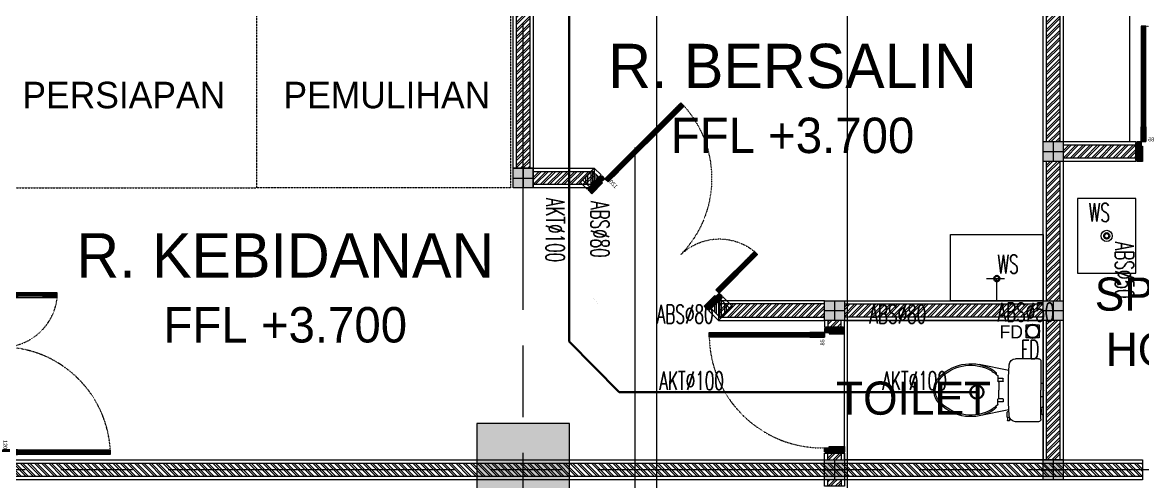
# Model space of a CAD drawing. Header units: millimetres. Extents: x -280308 to 6402717, y -14 to 2073074.
# Drawn here: x -8220 to 233, y 418534 to 421997 of the extents above; entities that cross this region are included whole.
import ezdxf
from ezdxf.enums import TextEntityAlignment as Align

# ---------------------------------------------------------------- set-up
doc = ezdxf.new("R2010")
doc.units = ezdxf.units.MM
for name, pattern in [('ACAD_ISO03W100', [30, 12, -18]), ('ACAD_ISO08W100', [36, 24, -3, 6, -3]), ('DASHED2', [0.375, 0.25, -0.125]), ('Default', [0]), ('I02_HIDDEN', [6, 4, -2])]:
    doc.linetypes.add(name, pattern=pattern)
doc.layers.get('0').update_dxf_attribs({"lineweight": 0})
for name, color, linetype, lineweight, true_color in [('-P-ABK', 7, 'Continuous', 30, 0x05ffff), ('-P-AK', 7, 'Continuous', 30, 0xff0a0a), ('A-FILL-1', 7, 'Continuous', 0, 0x454545), ('P-AKT', 7, 'Continuous', 30, 0xfe0101)]:
    doc.layers.add(name, color=color, linetype=linetype, lineweight=lineweight, true_color=true_color)
for name, color, linetype, lineweight in [('_Door & Window', 1, 'Continuous', 0), ('A-ALINE-1', 91, 'Continuous', 20), ('A-ALINE-3', 111, 'Continuous', 15), ('A-ALINE-6', 117, 'Continuous', 9), ('A-ANNOTATION', 144, 'Continuous', 0), ('A-Furn', 250, 'Continuous', 0), ('A-FURN-EQPM', 177, 'Continuous', 0), ('A-Z22-T-Anno_Text', 152, 'Continuous', 9), ('A-Z774-E-Hidden', 142, 'I02_HIDDEN', 0), ('ARSIR', 251, 'Continuous', 0), ('I-FURN-EQPM', 175, 'Continuous', 0), ('Struktur', 80, 'Continuous', 20), ('Tembok', 252, 'Continuous', 13)]:
    doc.layers.add(name, color=color, linetype=linetype, lineweight=lineweight)
doc.layers.add('A-TEXT', color=254, linetype='Continuous')
doc.layers.add('Teks-PL', color=7, linetype='Default', true_color=0xff0a0a)
doc.styles.add('Annotative', font='arial.ttf', dxfattribs={"height": 1.25})
doc.styles.add('CENTURY', font='GOTHIC.TTF')
doc.styles.add('romans', font='BKANT.TTF')
doc.styles.add('RS', font='ROMANS.SHX', dxfattribs={"width": 0.8})
doc.styles.get("Standard").update_dxf_attribs({"font": 'arial.ttf'})
doc.styles.add('TGF_A', font='arial.ttf')
pattern_1 = [(225, (148550.98, -40282.77), (26.940768, -26.940768), []), (225, (148533.02, -40282.77), (26.940768, -26.940768), [])]
pattern_2 = [(225, (-186768.873, -134656.49), (26.9407684, -26.9407684), []), (225, (-186786.833, -134656.49), (26.9407684, -26.9407684), [])]

# ---------------------------------------------------------------- blocks, each defined once
blk = doc.blocks.new('A$Ccf87384a')
blk.add_wipeout([(-75, 75), (75, 75), (75, -75), (-75, -75)])
blk.add_wipeout([(-75, -75), (-75, 75), (75, 75), (75, -75)])
at = {"layer": 'A-FILL-1', "ltscale": 0.25}
h = blk.add_hatch(color=256, dxfattribs=at)
h.dxf.hatch_style = 1
h.paths.add_polyline_path([(-75, -75), (-75, 75), (75, 75), (75, -75)])
at = {"layer": 'A-ALINE-1'}
blk.add_lwpolyline([(-75, -75), (-75, 75), (75, 75), (75, -75)], close=True, dxfattribs=at)
at = {"layer": 'A-FILL-1', "ltscale": 0.25}
for p, q in [((-75, 0), (75, 0)), ((0, 75), (0, -75))]:
    blk.add_line(p, q, dxfattribs=at)
blk = doc.blocks.new('A$C6ab96ad6')
at = {"layer": 'A-Furn'}
h = blk.add_hatch(dxfattribs=at)
h.set_pattern_fill('ANSI31', color=256, scale=2, angle=540, style=0)
h.set_pattern_definition([(225, (-3598.3206, 30706.9954), (4.490128, -4.490128), [])])
h.paths.add_polyline_path([(10, 960), (10, 850), (2, 850), (2, 860), (-17, 860), (-17, 850), (-25, 850), (-25, 960)])
h = blk.add_hatch(dxfattribs=at)
h.set_pattern_fill('ANSI31', color=256, scale=2, angle=540, style=0)
h.set_pattern_definition([(225, (-3598.3206, 30816.9954), (4.490128, -4.490128), [])])
h.paths.add_polyline_path([(2, 860), (-17, 860), (-17, 250), (2, 250)])
h = blk.add_hatch(dxfattribs=at)
h.set_pattern_fill('ANSI31', color=256, scale=2, angle=540, style=0)
h.set_pattern_definition([(225, (-3198.3206, 30306.9954), (4.490128, -4.490128), [])])
h.paths.add_polyline_path([(-1210, 560), (-1210, 450), (-1202, 450), (-1202, 460), (-1183, 460), (-1183, 450), (-1175, 450), (-1175, 560)])
h = blk.add_hatch(dxfattribs=at)
h.set_pattern_fill('ANSI31', color=256, scale=2, angle=540, style=0)
h.set_pattern_definition([(225, (-3198.3206, 30816.9954), (4.490128, -4.490128), [])])
h.paths.add_polyline_path([(-1202, 460), (-1183, 460), (-1183, 250), (-1202, 250)])
h = blk.add_hatch(dxfattribs=at)
h.set_pattern_fill('ANSI31', color=256, scale=2, angle=540, style=0)
h.set_pattern_definition([(225, (-2593.7735, 30816.9954), (4.490128, -4.490128), [])])
h.paths.add_polyline_path([(-1210, 150), (-1210, 260), (-1202, 260), (-1202, 250), (-1183, 250), (-1183, 260), (-1175, 260), (-1175, 150)])
h = blk.add_hatch(dxfattribs=at)
h.set_pattern_fill('ANSI31', color=256, scale=2, angle=540, style=0)
h.set_pattern_definition([(225, (-2993.7735, 30816.9954), (4.490128, -4.490128), [])])
h.paths.add_polyline_path([(10, 150), (10, 260), (2, 260), (2, 250), (-17, 250), (-17, 260), (-25, 260), (-25, 150)])
h = blk.add_hatch(dxfattribs=at)
h.set_pattern_fill('ANSI31', color=256, scale=2, angle=540, style=0)
h.set_pattern_definition([(225, (-3898.3206, 30765.815), (4.490128, -4.490128), [])])
h.paths.add_polyline_path([(-1240, 0), (-1240, 10), (-1250, 10), (-1250, 140), (-1240, 140), (-1240, 150), (-1210, 150), (-1210, 115), (-1200, 115), (-1200, 0)])
h = blk.add_hatch(dxfattribs=at)
h.set_pattern_fill('ANSI31', color=256, scale=2, angle=540, style=0)
h.set_pattern_definition([(225, (-3598.3206, 30765.815), (4.490128, -4.490128), [])])
h.paths.add_polyline_path([(40, 0), (40, 10), (50, 10), (50, 140), (40, 140), (40, 150), (10, 150), (10, 115), (0, 115), (0, 0)])
at = {"layer": '_Door & Window'}
for points in [[(10, 960), (10, 850), (2, 850), (2, 860), (-17, 860), (-17, 850), (-25, 850), (-25, 960), (10, 960)], [(-1210, 560), (-1210, 450), (-1202, 450), (-1202, 460), (-1183, 460), (-1183, 450), (-1175, 450), (-1175, 560), (-1210, 560)], [(-1210, 150), (-1210, 260), (-1202, 260), (-1202, 250), (-1183, 250), (-1183, 260), (-1175, 260), (-1175, 150), (-1210, 150)], [(10, 150), (10, 260), (2, 260), (2, 250), (-17, 250), (-17, 260), (-25, 260), (-25, 150), (10, 150)], [(-1240, 0), (-1240, 10), (-1250, 10), (-1250, 140), (-1240, 140), (-1240, 150), (-1210, 150), (-1210, 115), (-1200, 115), (-1200, 0), (-1240, 0)], [(40, 0), (40, 10), (50, 10), (50, 140), (40, 140), (40, 150), (10, 150), (10, 115), (0, 115), (0, 0), (40, 0)]]:
    blk.add_lwpolyline(points, dxfattribs=at)
for points in [[(10, 150), (-25, 150), (-25, 960), (10, 960)], [(-1210, 150), (-1175, 150), (-1175, 560), (-1210, 560)]]:
    blk.add_lwpolyline(points, close=True, dxfattribs=at)
at = {"layer": '_Door & Window', "linetype": 'ACAD_ISO03W100', "ltscale": 0.02}
for centre, radius, start, end in [((22.2, 139.1), 822.2, 93.28886, 179.24246), ((-1218.1, 144.1), 418.1, 0.8095, 84.0847)]:
    blk.add_arc(centre, radius, start, end, dxfattribs=at)
at = {"layer": 'A-Furn'}
for points in [[(2, 860), (-17, 860), (-17, 250), (2, 250)], [(-1202, 460), (-1183, 460), (-1183, 250), (-1202, 250)]]:
    blk.add_lwpolyline(points, close=True, dxfattribs=at)
at = {"layer": 'Defpoints', "ltscale": 0.25, "insert": (-98.9, 182.1), "char_height": 30, "attachment_point": 1, "style": 'CENTURY'}
blk.add_mtext_dynamic_manual_height_columns('120', width=78.467, gutter_width=750, heights=[0], dxfattribs=at)
blk = doc.blocks.new('A$Ca4ca9c0b')
at = {"layer": 'A-Furn'}
h = blk.add_hatch(dxfattribs=at)
h.set_pattern_fill('ANSI31', color=256, scale=2, angle=540, style=0)
h.set_pattern_definition([(225, (109566.3125, -240668.4215), (4.49012806, -4.49012806), [])])
h.paths.add_polyline_path([(10, 1020), (10, 910), (2, 910), (2, 920), (-17, 920), (-17, 910), (-25, 910), (-25, 1020)])
h = blk.add_hatch(dxfattribs=at)
h.set_pattern_fill('ANSI31', color=256, scale=2, angle=540, style=0)
h.set_pattern_definition([(225, (109566.3125, -240568.4215), (4.49012806, -4.49012806), [])])
h.paths.add_polyline_path([(2, 920), (-17, 920), (-17, 250), (2, 250)])
h = blk.add_hatch(dxfattribs=at)
h.set_pattern_fill('ANSI31', color=256, scale=2, angle=540, style=0)
h.set_pattern_definition([(225, (110170.8596, -240618.4215), (4.49012806, -4.49012806), [])])
h.paths.add_polyline_path([(10, 150), (10, 260), (2, 260), (2, 250), (-17, 250), (-17, 260), (-25, 260), (-25, 150)])
h = blk.add_hatch(dxfattribs=at)
h.set_pattern_fill('ANSI31', color=256, scale=2, angle=540, style=0)
h.set_pattern_definition([(225, (109716.3125, -240669.602), (4.49012806, -4.49012806), [])])
h.paths.add_polyline_path([(-890, 0), (-890, 10), (-900, 10), (-900, 140), (-890, 140), (-890, 150), (-860, 150), (-860, 115), (-850, 115), (-850, 0)])
h = blk.add_hatch(dxfattribs=at)
h.set_pattern_fill('ANSI31', color=256, scale=2, angle=540, style=0)
h.set_pattern_definition([(225, (109566.3125, -240669.602), (4.49012806, -4.49012806), [])])
h.paths.add_polyline_path([(40, 0), (40, 10), (50, 10), (50, 140), (40, 140), (40, 150), (10, 150), (10, 115), (0, 115), (0, 0)])
at = {"layer": '_Door & Window'}
for points in [[(10, 1020), (10, 910), (2, 910), (2, 920), (-17, 920), (-17, 910), (-25, 910), (-25, 1020), (10, 1020)], [(10, 150), (10, 260), (2, 260), (2, 250), (-17, 250), (-17, 260), (-25, 260), (-25, 150), (10, 150)], [(-890, 0), (-890, 10), (-900, 10), (-900, 140), (-890, 140), (-890, 150), (-860, 150), (-860, 115), (-850, 115), (-850, 0), (-890, 0)], [(40, 0), (40, 10), (50, 10), (50, 140), (40, 140), (40, 150), (10, 150), (10, 115), (0, 115), (0, 0), (40, 0)]]:
    blk.add_lwpolyline(points, dxfattribs=at)
blk.add_lwpolyline([(10, 150), (-25, 150), (-25, 1020), (10, 1020)], close=True, dxfattribs=at)
at = {"layer": '_Door & Window', "linetype": 'ACAD_ISO03W100', "ltscale": 0.02}
blk.add_arc((-6.9, 167), 853.2, 91.21475, 181.13846, dxfattribs=at)
at = {"layer": 'A-Furn'}
blk.add_lwpolyline([(2, 920), (-17, 920), (-17, 250), (2, 250)], close=True, dxfattribs=at)
at = {"layer": 'Defpoints', "ltscale": 0.25, "insert": (-87.7, 181.6), "char_height": 30, "attachment_point": 1, "style": 'CENTURY'}
blk.add_mtext_dynamic_manual_height_columns('85', width=78.467, gutter_width=750, heights=[0], dxfattribs=at)
blk = doc.blocks.new('A$C7a9db0a0')
at = {"layer": 'A-FILL-1', "ltscale": 0.25}
h = blk.add_hatch(dxfattribs=at)
h.set_pattern_fill('ANSI32', color=256, scale=4, angle=180)
h.set_pattern_definition([(225, (146200.994, -40282.77), (26.940768, -26.940768), []), (225, (146183.034, -40282.77), (26.940768, -26.940768), [])])
h.paths.add_polyline_path([(41522.8, -5361), (41522.8, -1811), (41622.8, -1811), (41622.8, -5361)])
h = blk.add_hatch(dxfattribs=at)
h.set_pattern_fill('ANSI32', color=256, scale=4, angle=180)
h.set_pattern_definition([(225, (150200.98, -40282.77), (26.940768, -26.940768), []), (225, (150183.02, -40282.77), (26.940768, -26.940768), [])])
h.paths.add_polyline_path([(45522.8, -7561), (45522.8, -1811), (45622.8, -1811), (45622.8, -7561)])
h = blk.add_hatch(dxfattribs=at)
h.set_pattern_fill('ANSI32', color=256, scale=4, angle=180)
h.set_pattern_definition([(225, (-186768.873, -133456.49), (26.9407684, -26.9407684), []), (225, (-186786.833, -133456.49), (26.9407684, -26.9407684), [])])
h.paths.add_polyline_path([(45647.8, -5186), (46197.8, -5186), (46197.8, -5286), (45647.8, -5286)])
h = blk.add_hatch(dxfattribs=at)
h.set_pattern_fill('ANSI32', color=256, scale=4, angle=225)
h.set_pattern_definition([(270, (-32301.018, -260776.576), (38.1, -7e-15), []), (270, (-32313.718, -260789.276), (38.1, -7e-15), [])])
h.paths.add_polyline_path([(42144.1, -5430.5), (42092.3, -5378.7), (42021.6, -5449.4), (42073.4, -5501.3)])
h = blk.add_hatch(dxfattribs=at)
h.set_pattern_fill('ANSI32', color=256, scale=4, angle=225)
h.set_pattern_definition([(270, (-31329.943, -261747.65), (38.1, -7e-15), []), (270, (-31342.643, -261760.35), (38.1, -7e-15), [])])
h.paths.add_polyline_path([(43136.2, -6422.6), (43063.3, -6349.8), (42992.6, -6420.5), (43065.5, -6493.3)])
h = blk.add_hatch(dxfattribs=at)
h.set_pattern_fill('ANSI32', color=256, scale=4, angle=180)
h.set_pattern_definition(pattern_2)
h.paths.add_polyline_path([(43997.8, -6386), (45497.8, -6386), (45497.8, -6486), (43997.8, -6486)])
h = blk.add_hatch(dxfattribs=at)
h.set_pattern_fill('ANSI32', color=256, scale=4, angle=180)
h.set_pattern_definition(pattern_1)
h.paths.add_polyline_path([(43872.8, -7761), (43872.8, -7511), (43972.8, -7511), (43972.8, -7761)])
at = {"color": 0, "linetype": 'DASHED2', "lineweight": -2, "ltscale": 6}
blk.add_lwpolyline([(37647.8, -5511), (39563.4, -5511), (39563.4, -1811), (37647.8, -1811)], close=True, dxfattribs=at)
at = {"layer": 'A-ALINE-3', "linetype": 'Continuous'}
for points in [[(41522.8, -5361), (41522.8, -1811), (41622.8, -1811), (41622.8, -5361)], [(45522.8, -7561), (45522.8, -1811), (45622.8, -1811), (45622.8, -7561)], [(45647.8, -5186), (46197.8, -5186), (46197.8, -5286), (45647.8, -5286)], [(42144.1, -5430.5), (42092.3, -5378.7), (42021.6, -5449.4), (42073.4, -5501.3)], [(43136.2, -6422.6), (43063.3, -6349.8), (42992.6, -6420.5), (43065.5, -6493.3)], [(43997.8, -6386), (45497.8, -6386), (45497.8, -6486), (43997.8, -6486)], [(43872.8, -7761), (43872.8, -7511), (43972.8, -7511), (43972.8, -7761)]]:
    blk.add_lwpolyline(points, close=True, dxfattribs=at)
at = {"layer": 'A-ALINE-6'}
for points in [[(41497.8, -5361), (41497.8, -1811), (41647.8, -1811), (41647.8, -5361)], [(45497.8, -7561), (45497.8, -1811), (45647.8, -1811), (45647.8, -7561)], [(45647.8, -5161), (46197.8, -5161), (46197.8, -5311), (45647.8, -5311)], [(42161.8, -5412.9), (42109.9, -5361), (42003.9, -5467.1), (42055.7, -5518.9)], [(43153.9, -6405), (43081, -6332.1), (42975, -6438.2), (43047.8, -6511)], [(43997.8, -6361), (45497.8, -6361), (45497.8, -6511), (43997.8, -6511)], [(43847.8, -7761), (43847.8, -7511), (43997.8, -7511), (43997.8, -7761)]]:
    blk.add_lwpolyline(points, close=True, dxfattribs=at)
at = {"ltscale": 0.25, "xscale": -1}
blk.add_blockref('A$Ca4ca9c0b', (46247.8, -5311), dxfattribs=at)
at = {"ltscale": 0.25, "xscale": -1, "rotation": 315}
blk.add_blockref('A$C6ab96ad6', (42091.1, -5554.3), dxfattribs=at)
at = {"ltscale": 0.25}
for name, p, rotation in [('A$C6ab96ad6', (37497.8, -7511), 270), ('A$Ca4ca9c0b', (43997.8, -6611), 90)]:
    blk.add_blockref(name, p, dxfattribs=dict(at, rotation=rotation))
for p in [(45572.8, -5236), (41572.8, -5436), (43922.8, -6436), (45572.8, -6436), (43922.8, -7636), (45572.8, -7636)]:
    blk.add_blockref('A$Ccf87384a', p, dxfattribs=at)
at = {"layer": 'A-FILL-1', "ltscale": 0.25}
h = blk.add_hatch(dxfattribs=at)
h.set_pattern_fill('ANSI32', color=256, scale=4, angle=180)
h.set_pattern_definition([(225, (-190768.858, -133656.49), (26.9407684, -26.9407684), []), (225, (-190786.82, -133656.49), (26.9407684, -26.9407684), [])])
h.paths.add_polyline_path([(41647.8, -5386), (42109.9, -5386), (42109.9, -5486), (41647.8, -5486)])
h = blk.add_hatch(dxfattribs=at)
h.set_pattern_fill('ANSI32', color=256, scale=4, angle=180)
h.set_pattern_definition(pattern_2)
h.paths.add_polyline_path([(43847.8, -6386), (43047.8, -6386), (43047.8, -6486), (43847.8, -6486)])
h = blk.add_hatch(dxfattribs=at)
h.set_pattern_fill('ANSI32', color=256, scale=4, angle=180)
h.set_pattern_definition(pattern_1)
h.paths.add_polyline_path([(43872.8, -6511), (43872.8, -6561), (43972.8, -6561), (43972.8, -6511)])
h = blk.add_hatch(dxfattribs=at)
h.set_pattern_fill('ANSI32', color=256, scale=4, angle=270)
h.set_pattern_definition([(315, (78969.543, 96992.157), (26.940768, 26.940768), []), (315, (78969.543, 96974.197), (26.940768, 26.940768), [])])
h.paths.add_polyline_path([(46247.8, -7686), (34647.8, -7686), (34647.8, -7586), (46247.8, -7586)])
at = {"color": 0, "linetype": 'DASHED2', "lineweight": -2, "ltscale": 6}
blk.add_lwpolyline([(41479, -5511), (39563.4, -5511), (39563.4, -1811), (41479, -1811)], close=True, dxfattribs=at)
at = {"layer": 'A-ALINE-3', "linetype": 'Continuous'}
for points in [[(41647.8, -5386), (42109.9, -5386), (42109.9, -5486), (41647.8, -5486)], [(43847.8, -6386), (43047.8, -6386), (43047.8, -6486), (43847.8, -6486)], [(43872.8, -6511), (43872.8, -6561), (43972.8, -6561), (43972.8, -6511)], [(46247.8, -7686), (34647.8, -7686), (34647.8, -7586), (46247.8, -7586)]]:
    blk.add_lwpolyline(points, close=True, dxfattribs=at)
at = {"layer": 'A-ALINE-6'}
for points in [[(41647.8, -5361), (42109.9, -5361), (42109.9, -5511), (41647.8, -5511)], [(43847.8, -6361), (43047.8, -6361), (43047.8, -6511), (43847.8, -6511)], [(43847.8, -6511), (43847.8, -6561), (43997.8, -6561), (43997.8, -6511)], [(43997.8, -6511), (45497.8, -6511), (45497.8, -7561), (43997.8, -7561)], [(46247.8, -7711), (34647.8, -7711), (34647.8, -7561), (46247.8, -7561)]]:
    blk.add_lwpolyline(points, close=True, dxfattribs=at)
blk = doc.blocks.new('WASTAFEL 2')
at = {"color": 0, "linetype": 'ByBlock', "lineweight": -2, "ltscale": 0.25}
for p, q in [((48793.3, 63216.8), (48793.3, 63050.4)), ((48871.9, 63050.4), (48734.5, 63050.4))]:
    blk.add_line(p, q, dxfattribs=at)
blk.add_lwpolyline([(48443.3, 63216.8), (49143.3, 63216.8), (49143.3, 62716.8), (48443.3, 62716.8)], close=True, dxfattribs=at)
blk = doc.blocks.new('greg')
at = {"layer": 'I-FURN-EQPM', "ltscale": 1000}
for p, q in [((2016835.1, 1433823.2), (2017007.7, 1433823.2)), ((2016815.6, 1433803.7), (2016815.6, 1433585.7)), ((2017057.8, 1433734.4), (2017282.2, 1433779.2)), ((2017099.8, 1433653.7), (2017099.8, 1433670.4)), ((2017103.1, 1433673.6), (2017141.5, 1433673.6)), ((2017103.1, 1433650.5), (2017138.2, 1433650.5)), ((2017135.9, 1433648.3), (2017140.5, 1433652.7)), ((2017141.5, 1433693.1), (2017141.5, 1433655)), ((2017154.9, 1433716.9), (2017154.9, 1433706.2)), ((2016798.9, 1433634.9), (2016815.6, 1433634.9)), ((2016798.9, 1433536.4), (2016798.9, 1433634.9)), ((2016815.6, 1433367.6), (2016815.6, 1433585.7)), ((2017134.9, 1433645.9), (2017134.9, 1433585.7)), ((2017134.9, 1433525.4), (2017134.9, 1433585.7)), ((2016798.9, 1433536.4), (2016815.6, 1433536.4)), ((2017099.8, 1433517.6), (2017099.8, 1433501)), ((2017103.1, 1433520.9), (2017138.2, 1433520.9)), ((2017103.1, 1433497.7), (2017141.5, 1433497.7)), ((2017135.9, 1433523.1), (2017140.5, 1433518.7)), ((2017141.5, 1433478.2), (2017141.5, 1433516.3)), ((2016798.9, 1433461.8), (2016798.9, 1433398.7)), ((2016814.4, 1433443.8), (2016814.4, 1433416.7)), ((2016814.4, 1433441.1), (2016815.6, 1433441.1)), ((2016814.4, 1433419.4), (2016815.6, 1433419.4)), ((2017057.1, 1433421.9), (2017069.3, 1433421.9)), ((2017057.8, 1433436.9), (2017282.2, 1433392.2)), ((2017072.5, 1433418.6), (2017072.5, 1433383.6)), ((2017154.9, 1433454.4), (2017154.9, 1433465.1)), ((2016835.1, 1433348.2), (2017007.7, 1433348.2)), ((2017052.9, 1433380.3), (2017052.9, 1433358.4)), ((2017053, 1433380.4), (2017069.3, 1433380.4)), ((2017056.2, 1433355.2), (2017064.9, 1433355.2)), ((2017068.1, 1433380.4), (2017068.1, 1433358.4))]:
    blk.add_line(p, q, dxfattribs=at)
for centre, radius, start, end in [((2016835.1, 1433803.7), 19.4, 90, 180), ((2017007.7, 1433775.2), 48, 2.7365, 90), ((2013801.1, 1433585.7), 3260.1, 356.62674, 3.37326), ((2017360.3, 1433457.1), 322.9, 117.51554, 132.40373), ((2017287.3, 1433582.7), 189.5, 115.3845, 133.92603), ((2017346.2, 1433458.4), 327.1, 41.4237, 115.367), ((2017346.2, 1433458.4), 315.4, 41.4237, 115.367), ((2017103.1, 1433670.4), 3.24, 90, 180), ((2017103.1, 1433653.7), 3.24, 180, 270), ((2017138.2, 1433645.9), 3.24, 134.04852, 180), ((2017138.2, 1433655), 3.24, 314.04852, 0), ((2017144.7, 1433693.1), 3.24, 132.40373, 180), ((2017158.1, 1433716.9), 3.24, 133.92603, 180), ((2017496.1, 1433588.5), 116.9, 358.71719, 42.14605), ((2017496.1, 1433588.5), 128.6, 358.71719, 42.14605), ((2017496.1, 1433582.8), 116.9, 317.85395, 1.28281), ((2017496.1, 1433582.8), 128.6, 317.85395, 1.28281), ((2017103.1, 1433517.6), 3.24, 90, 180), ((2017103.1, 1433501), 3.24, 180, 270), ((2017138.2, 1433525.4), 3.24, 180, 225.95148), ((2017138.2, 1433516.3), 3.24, 0, 45.95148), ((2017346.2, 1433712.9), 327.1, 244.633, 318.5763), ((2017346.2, 1433712.9), 315.4, 244.633, 318.5763), ((2016795.4, 1433443.2), 19, 1.90665, 79.38682), ((2016795.4, 1433417.4), 19, 280.61318, 358.09335), ((2017069.3, 1433418.6), 3.24, 0, 90), ((2017144.7, 1433478.2), 3.24, 180, 227.59627), ((2017360.3, 1433714.3), 322.9, 227.59627, 242.48446), ((2017158.1, 1433454.4), 3.24, 180, 226.07397), ((2017287.3, 1433588.6), 189.5, 226.07397, 244.6155), ((2016835.1, 1433367.6), 19.4, 180, 270), ((2017007.7, 1433396.1), 48, 270, 357.2635), ((2017056.2, 1433358.4), 3.24, 180, 270), ((2017064.9, 1433358.4), 3.24, 270, 0), ((2017069.3, 1433383.6), 3.24, 270, 0)]:
    blk.add_arc(centre, radius, start, end, dxfattribs=at)
at = {"layer": 'I-FURN-EQPM', "ltscale": 1000, "style": 'romans'}
blk.add_text('+', height=19.4, dxfattribs=at).set_placement((2016786.8, 1433577.3))
blk = doc.blocks.new('A$C4404b510')
at = {"ltscale": 0.25}
blk.add_line((27824.8, 18050), (27824.8, 16100), dxfattribs=at)
at = {"color": 0, "linetype": 'ByBlock', "lineweight": -2, "ltscale": 0.25}
blk.add_lwpolyline([(27874.8, 15108), (27874.8, 15669.4), (27432.7, 15669.4), (27432.7, 15108)], close=True, dxfattribs=at)
blk.add_circle((27653.7, 15388.7), 42.6, dxfattribs=at)
at = {"layer": 'A-FURN-EQPM', "ltscale": 0.25}
blk.add_lwpolyline([(27045.2, 14719), (27145.2, 14719), (27145.2, 14619), (27045.2, 14619)], close=True, dxfattribs=at)
at = {"color": 0, "linetype": 'ByBlock', "lineweight": -2, "rotation": 180}
blk.add_blockref('WASTAFEL 2', (75618.1, 78116.8), dxfattribs=at)
at = {"layer": 'Tembok', "color": 0, "linetype": 'ByBlock', "lineweight": -2, "xscale": -1}
blk.add_blockref('greg', (2043973.7, -1419360.7), dxfattribs=at)
blk = doc.blocks.new('*U552')
at = {"layer": 'A-ANNOTATION', "linetype": 'ACAD_ISO08W100', "ltscale": 0.25}
blk.add_lwpolyline([(0, -5), (0, -90.561)], dxfattribs=at)
at = {"layer": 'A-TEXT'}
blk.add_attdef('N', text='', height=0.9, dxfattribs=at).set_placement((0, 2.75), align=Align.MIDDLE_CENTER)
blk = doc.blocks.new('*U539')
at = {"layer": 'A-ANNOTATION', "linetype": 'ACAD_ISO08W100', "ltscale": 0.25}
blk.add_lwpolyline([(0, -7.641), (0, -228.348)], dxfattribs=at)
at = {"layer": 'A-TEXT'}
blk.add_attdef('N', text='', height=0.9, dxfattribs=at).set_placement((0, 2.75), align=Align.MIDDLE_CENTER)
blk = doc.blocks.new('A$Cf37525da')
at = {"color": 124, "xscale": -360.0000000000001, "yscale": 360.0000000000001, "zscale": 360.0000000000001}
for name, p, rotation in [('*U552', (-26750, -25932.8), 180), ('*U539', (4643.8, -5900), 270)]:
    blk.add_blockref(name, p, dxfattribs=dict(at, rotation=rotation))
blk = doc.blocks.new('A$Cc06d3743')
at = {"layer": 'ARSIR', "linetype": 'ByBlock', "lineweight": -2, "ltscale": 0.25}
h = blk.add_hatch(color=256, dxfattribs=at)
h.dxf.hatch_style = 1
h.paths.add_polyline_path([(15150, 16700), (15550, 16700), (15550, 17200), (15150, 17200)])
h.paths.add_polyline_path([(30150, 3825), (30550, 3825), (30550, 4425), (30150, 4425)])
h.paths.add_polyline_path([(30100, 1925), (30600, 1925), (30600, 2425), (30100, 2425)])
h.paths.add_polyline_path([(39100, 1900), (39600, 1900), (39600, 2400), (39100, 2400)])
h.paths.add_polyline_path([(44850, 1900), (45350, 1900), (45350, 2400), (44850, 2400)])
h.paths.add_polyline_path([(45350, 3800), (45350, 4200), (44850, 4200), (44850, 3800)])
h.paths.add_polyline_path([(39600, 3800), (39600, 4200), (39100, 4200), (39100, 3800)])
h.paths.add_polyline_path([(27150, 3950), (27550, 3950), (27550, 4450), (27150, 4450)])
h.paths.add_polyline_path([(4025, 5925), (4675, 5925), (4675, 6575), (4025, 6575)])
h.paths.add_polyline_path([(9025, 5925), (9675, 5925), (9675, 6575), (9025, 6575)])
h.paths.add_polyline_path([(53750, 13700), (54450, 13700), (54450, 14400), (53750, 14400)])
h.paths.add_polyline_path([(53750, 5900), (54450, 5900), (54450, 6600), (53750, 6600)])
h.paths.add_polyline_path([(49750, 13700), (50450, 13700), (50450, 14400), (49750, 14400)])
h.paths.add_polyline_path([(49750, 5900), (50450, 5900), (50450, 6600), (49750, 6600)])
h.paths.add_polyline_path([(44750, 13700), (45450, 13700), (45450, 14400), (44750, 14400)])
h.paths.add_polyline_path([(44750, 5900), (45450, 5900), (45450, 6600), (44750, 6600)])
h.paths.add_polyline_path([(39000, 13700), (39700, 13700), (39700, 14400), (39000, 14400)])
h.paths.add_polyline_path([(39000, 5900), (39700, 5900), (39700, 6600), (39000, 6600)])
h.paths.add_polyline_path([(33000, 13700), (33700, 13700), (33700, 14400), (33000, 14400)])
h.paths.add_polyline_path([(33000, 5900), (33700, 5900), (33700, 6600), (33000, 6600)])
h.paths.add_polyline_path([(27000, 13700), (27700, 13700), (27700, 14400), (27000, 14400)])
h.paths.add_polyline_path([(27000, 5900), (27700, 5900), (27700, 6600), (27000, 6600)])
h.paths.add_polyline_path([(21000, 13700), (21700, 13700), (21700, 14400), (21000, 14400)])
h.paths.add_polyline_path([(21000, 5900), (21700, 5900), (21700, 6600), (21000, 6600)])
h.paths.add_polyline_path([(4000, 13700), (4700, 13700), (4700, 14400), (4000, 14400)])
h.paths.add_polyline_path([(9000, 13700), (9700, 13700), (9700, 14400), (9000, 14400)])
h.paths.add_polyline_path([(15000, 13700), (15700, 13700), (15700, 14400), (15000, 14400)])
h.paths.add_polyline_path([(15000, 5900), (15700, 5900), (15700, 6600), (15000, 6600)])
h.paths.add_polyline_path([(53775, 20275), (54425, 20275), (54425, 19625), (53775, 19625)])
h.paths.add_polyline_path([(53775, 25), (54425, 25), (54425, 675), (53775, 675)])
h.paths.add_polyline_path([(49775, 20275), (50425, 20275), (50425, 19625), (49775, 19625)])
h.paths.add_polyline_path([(49775, 25), (50425, 25), (50425, 675), (49775, 675)])
h.paths.add_polyline_path([(44775, 20275), (45425, 20275), (45425, 19625), (44775, 19625)])
h.paths.add_polyline_path([(44775, 25), (45425, 25), (45425, 675), (44775, 675)])
h.paths.add_polyline_path([(39025, 20275), (39675, 20275), (39675, 19625), (39025, 19625)])
h.paths.add_polyline_path([(39025, 25), (39675, 25), (39675, 675), (39025, 675)])
h.paths.add_polyline_path([(33025, 20275), (33675, 20275), (33675, 19625), (33025, 19625)])
h.paths.add_polyline_path([(27025, 20275), (27675, 20275), (27675, 19625), (27025, 19625)])
h.paths.add_polyline_path([(27025, 25), (27675, 25), (27675, 675), (27025, 675)])
h.paths.add_polyline_path([(21025, 20275), (21675, 20275), (21675, 19625), (21025, 19625)])
h.paths.add_polyline_path([(21025, 25), (21675, 25), (21675, 675), (21025, 675)])
h.paths.add_polyline_path([(15025, 20275), (15675, 20275), (15675, 19625), (15025, 19625)])
h.paths.add_polyline_path([(15025, 25), (15675, 25), (15675, 675), (15025, 675)])
h.paths.add_polyline_path([(4025, 19625), (4675, 19625), (4675, 20275), (4025, 20275)])
h.paths.add_polyline_path([(9025, 19625), (9675, 19625), (9675, 20275), (9025, 20275)])
h.paths.add_polyline_path([(0, 19600), (700, 19600), (700, 20300), (0, 20300)])
h.paths.add_polyline_path([(4025, 25), (4675, 25), (4675, 675), (4025, 675)])
h.paths.add_polyline_path([(9025, 25), (9675, 25), (9675, 675), (9025, 675)])
h.paths.add_polyline_path([(0, 0), (700, 0), (700, 700), (0, 700)])
h.paths.add_polyline_path([(13350, 16700), (13750, 16700), (13750, 17200), (13350, 17200)])
h.paths.add_polyline_path([(13350, 19700), (13750, 19700), (13750, 20200), (13350, 20200)])
h.paths.add_polyline_path([(30100, 100), (30600, 100), (30600, 600), (30100, 600)])
h.paths.add_polyline_path([(0, 13700), (700, 13700), (700, 14400), (0, 14400)])
h.paths.add_polyline_path([(0, 5900), (700, 5900), (700, 6600), (0, 6600)])
at = {"layer": 'Struktur', "color": 0, "linetype": 'ByBlock', "lineweight": -2, "ltscale": 0.25}
blk.add_lwpolyline([(27000, 13700), (27700, 13700), (27700, 14400), (27000, 14400)], close=True, dxfattribs=at)
blk = doc.blocks.new('*U538')
at = {"lineweight": -2}
blk.add_lwpolyline([(0, -0.2344), (0, -3.1346)], dxfattribs=at)
at = {"color": 7, "lineweight": -2, "style": 'TGF_A', "flags": 8}
for tag, height, p in [('NOTE1', 0.0625, (0, 0.3375)), ('DET', 0.0938, (0, 0.0961)), ('SHT', 0.075, (0, -0.1021)), ('NOTE2', 0.0625, (0, -0.3994))]:
    blk.add_attdef(tag, text='', height=height, dxfattribs=at).set_placement(p, align=Align.MIDDLE)
blk = doc.blocks.new('A$Cba193409')
at = {"layer": 'A-Z22-T-Anno_Text', "color": 7, "xscale": 4266.666666600002, "yscale": 4266.666666600002, "zscale": 4266.666666600002}
blk.add_blockref('*U538', (-25992, 5394.1), dxfattribs=at)
blk = doc.blocks.new('*U526')
at = {"layer": 'A-Z774-E-Hidden', "color": 0, "lineweight": -2}
blk.add_lwpolyline([(0, -6.2759), (5.9139, -6.2759, 0.414214), (6.0389, -6.1509), (6.0389, -1.0958, 0.414214), (5.9139, -0.9708), (0, -0.9708), (-1.2626, -0.9708, 0.414214), (-1.3876, -1.0958), (-1.3876, -6.1509, 0.414214), (-1.2626, -6.2759)], format="xyb", close=True, dxfattribs=at)
at = {"color": 7, "lineweight": -2, "style": 'TGF_A', "flags": 8}
for tag, height, p in [('NOTE1', 0.0625, (0, 0.3375)), ('DET', 0.0938, (0, 0.0961)), ('SHT', 0.075, (0, -0.1021)), ('NOTE2', 0.0625, (0, -0.3994))]:
    blk.add_attdef(tag, text='', height=height, dxfattribs=at).set_placement(p, align=Align.MIDDLE)
blk = doc.blocks.new('*U529')
at = {"layer": 'A-Z774-E-Hidden', "color": 0, "lineweight": -2}
blk.add_lwpolyline([(0, -6.2759), (2.6785, -6.2759, 0.414214), (2.8035, -6.1509), (2.8035, -1.0958, 0.414214), (2.6785, -0.9708), (0, -0.9708), (-2.9522, -0.9708, 0.414214), (-3.0772, -1.0958), (-3.0772, -6.1509, 0.414214), (-2.9522, -6.2759)], format="xyb", close=True, dxfattribs=at)
at = {"color": 7, "lineweight": -2, "style": 'TGF_A', "flags": 8}
for tag, height, p in [('NOTE1', 0.0625, (0, 0.3375)), ('DET', 0.0938, (0, 0.0961)), ('SHT', 0.075, (0, -0.1021)), ('NOTE2', 0.0625, (0, -0.3994))]:
    blk.add_attdef(tag, text='', height=height, dxfattribs=at).set_placement(p, align=Align.MIDDLE)
blk = doc.blocks.new('2')
at = {"ltscale": 0.25}
blk.add_blockref('A$C7a9db0a0', (-46014.9, 426259.3), dxfattribs=at)
blk.add_blockref('A$Cf37525da', (22307.9, 424523.3), dxfattribs=at)
at = {"layer": 'A-FURN-EQPM', "color": 0, "linetype": 'ByBlock', "lineweight": -2, "ltscale": 0.25}
blk.add_blockref('A$Cba193409', (22557.9, 424773.3), dxfattribs=at)
at = {"layer": 'A-FURN-EQPM', "ltscale": 0.25}
blk.add_blockref('A$C4404b510', (-27691.9, 404998.3), dxfattribs=at)
at = {"layer": 'A-Z22-T-Anno_Text', "color": 124, "lineweight": 20, "xscale": 4266.666666600002, "yscale": 4266.666666600002, "zscale": 4266.666666600002}
blk.add_blockref('*U526', (-29362, 430231.5), dxfattribs=at)
at = {"layer": 'A-Z22-T-Anno_Text', "color": 12, "lineweight": 20, "true_color": 0xd91215, "xscale": 4266.666666600002, "yscale": 4266.666666600002, "zscale": 4266.666666600002}
blk.add_blockref('*U529', (11131.9, 430231.5), dxfattribs=at)
at = {"layer": 'Struktur', "ltscale": 0.25}
blk.add_blockref('A$Cc06d3743', (-31792.1, 404573.3), dxfattribs=at)
at = {"layer": 'A-TEXT', "ltscale": 0.25, "attachment_point": 1, "style": 'Annotative'}
for s, width, insert, char_height in [('\\pxqc;{\\fCentury Gothic|b0|i0|c0|p34;\\H1.25x;R. BERSALIN\\P\\H0.8x;FFL +3.700}', 5332.382, (-5074.9, 421835.7), 267.3), ('\\pxqc;{\\fCentury Gothic|b0|i0|c0|p34;PERSIAPAN}', 5332.382, (-10121, 421549.3), 200), ('\\pxqc;{\\fCentury Gothic|b0|i0|c0|p34;PEMULIHAN}', 5332.382, (-8136.2, 421549.3), 200), ('\\pxqc;{\\fCentury Gothic|b0|i0|c0|p34;\\H1.25x;R. KEBIDANAN\\P\\H0.8x;FFL +3.700}', 5332.382, (-8902.6, 420407.2), 267.3), ('\\pxqc;{\\fCentury Gothic|b0|i0|c0|p34;SPOEL\\PHOEK}', 2559.485, (-850.4, 420073.1), 250), ('\\pxqc;{\\fCentury Gothic|b0|i0|c0|p34;FD}', 645.444, (-1081.3, 419713.6), 100), ('\\pxqc;{\\fCentury Gothic|b0|i0|c0|p34;TOILET}', 2559.485, (-2774.9, 419288.3), 250)]:
    blk.add_mtext_dynamic_manual_height_columns(s, width=width, gutter_width=1670.6, heights=[0], dxfattribs=dict(at, insert=insert, char_height=char_height))

msp = doc.modelspace()

# ---------------------------------------------------------------- block references
msp.add_blockref('2', (0, 0))

# ---------------------------------------------------------------- next in the draw order: linework, layer by layer
at = {"layer": '-P-ABK', "linetype": 'DASHED2', "ltscale": 5, "flags": 128}
msp.add_lwpolyline([(-3970, 424928.6, 0.03, 0.03, 0), (-3970, 419991.5, 0.03, 0.03, 0), (-3710.7, 419667.3, 0.03, 0.03, 0), (-312.2, 419667.3, 0, 0, 0), (-38.1, 419855.4, 0, 0, 0), (-38.1, 420387, 0, 0, 0)], format="xyseb", dxfattribs=at)
at = {"layer": '-P-ABK', "linetype": 'DASHED2', "ltscale": 5, "const_width": 0.03, "flags": 128}
msp.add_lwpolyline([(-867.1, 420064.6), (-867.1, 419811.3), (-1067.8, 419667.3)], dxfattribs=at)
at = {"layer": '-P-AK'}
for centre, radius in [((-38.1, 420387), 20), ((-867.1, 420064.6), 20), ((-596.7, 419667.3), 50), ((-1017.1, 419209.4), 50)]:
    msp.add_circle(centre, radius, dxfattribs=at)
at = {"layer": 'P-AKT', "linetype": 'Continuous', "flags": 128}
msp.add_lwpolyline([(-1017.1, 419209.4), (-3716.5, 419209.4), (-4093.9, 419590.8), (-4093.9, 424928.6)], dxfattribs=at)

# ---------------------------------------------------------------- next in the draw order: texts
at = {"layer": 'Teks-PL', "extrusion": (0.052336, -3.68146e-05, 0.99863), "style": 'RS', "width": 0.6}
for s, p in [('AKT%%C100', (420670.5, 4558.6, -238.9)), ('ABS%%C80', (420647.7, 4221.8, -221.3)), ('ABS%%C50', (420342.4, 268.9, -14.1))]:
    msp.add_text(s, height=139.78, rotation=179.99996, dxfattribs=at).set_placement(p)
at = {"layer": 'Teks-PL', "extrusion": (3.68146e-05, 0.052336, 0.99863), "style": 'RS', "width": 0.6}
for s, p in [('WS', (468.5, -419917.8, 22007)), ('WS', (1156.6, -419527.6, 21986.5)), ('ABS%%C80', (3728.1, -419148.9, 21966.7)), ('ABS%%C80', (2123.3, -419150, 21966.7)), ('ABS%%C50', (1156.4, -419166.2, 21967.6)), ('FD', (981, -418885.3, 21952.9)), ('AKT%%C100', (3707.4, -418648.2, 21940.4)), ('AKT%%C100', (2025, -418649.4, 21940.5))]:
    msp.add_text(s, height=139.78, rotation=179.99996, dxfattribs=at).set_placement(p)

doc.saveas('drawing.dxf')
